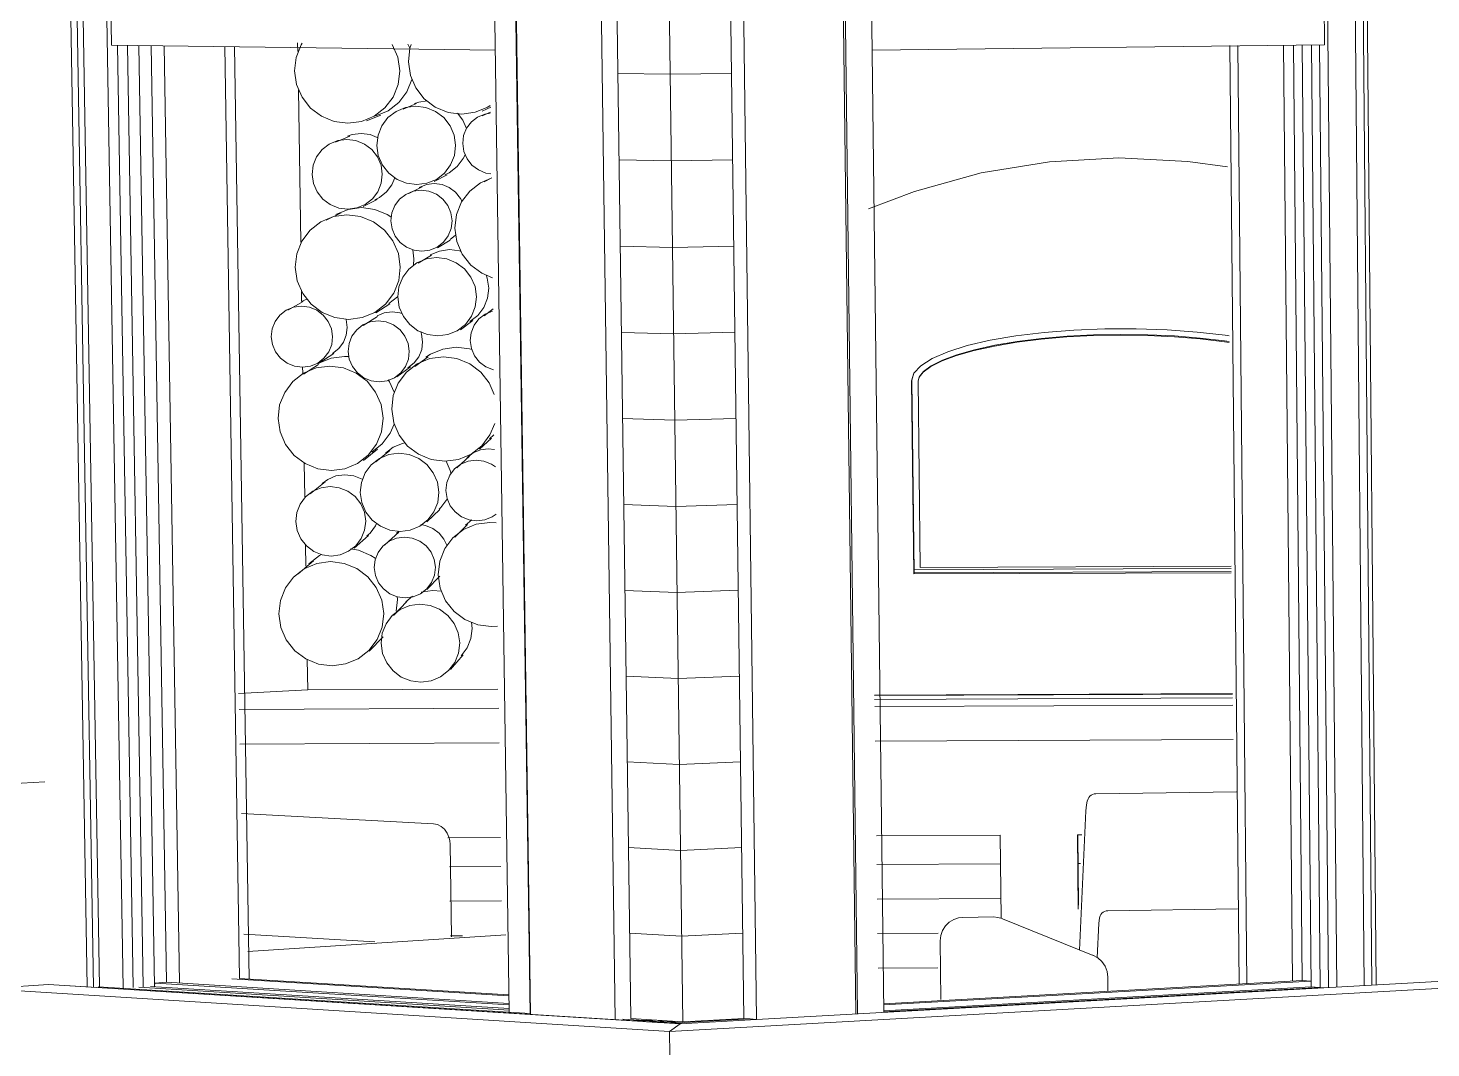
# Model space of a CAD drawing. Header units: inches. Extents: x 205 to 211, y -138 to -29.
# Drawn here: x 206.9374 to 207.0292, y -137.6327 to -137.566 of the extents above; entities that cross this region are included whole.
import ezdxf

# ---------------------------------------------------------------- set-up
doc = ezdxf.new("R2010")
doc.units = ezdxf.units.IN
doc.header["$MEASUREMENT"] = 0
for name, color, linetype, lineweight in [('A-GENM', 13, 'Continuous', 9), ('A-GLAZ', 151, 'Continuous', 13), ('A-PART', 2, 'Continuous', 9), ('A-WALL', 113, 'Continuous', 13), ('A-WALL-PATT', 111, 'Continuous', 13), ('I-FURN', 30, 'Continuous', 9), ('I-WALL', 2, 'Continuous', 13), ('L-SITE-WALL', 31, 'Continuous', 13), ('Q-CASE', 31, 'Continuous', 9)]:
    doc.layers.add(name, color=color, linetype=linetype, lineweight=lineweight)

# ---------------------------------------------------------------- blocks, each defined once
blk = doc.blocks.new('FP_77-Looking SouthWest')
at = {"layer": 'A-WALL-PATT', "lineweight": 9}
for p, q in [((-72.22565, -137.534935), (-72.222227, -137.534894)), ((-72.225573, -137.540622), (-72.222151, -137.540596)), ((-72.225496, -137.546302), (-72.222075, -137.546292)), ((-72.225419, -137.551977), (-72.222, -137.551981)), ((-72.225342, -137.557645), (-72.221924, -137.557664)), ((-72.225265, -137.563308), (-72.221849, -137.563342)), ((-72.225188, -137.568964), (-72.221773, -137.569013)), ((-72.225111, -137.574615), (-72.221698, -137.574679)), ((-72.225034, -137.580259), (-72.221623, -137.580338)), ((-72.224957, -137.585898), (-72.221548, -137.585991)), ((-72.224881, -137.59153), (-72.221473, -137.591638)), ((-72.224804, -137.597157), (-72.221398, -137.59728)), ((-72.224728, -137.602778), (-72.221323, -137.602915)), ((-72.224651, -137.608392), (-72.221248, -137.608545)), ((-72.224575, -137.614001), (-72.221174, -137.614168)), ((-72.224499, -137.619604), (-72.221099, -137.619785)), ((-72.224423, -137.625201), (-72.221025, -137.625397))]:
    blk.add_line(p, q, dxfattribs=at)
blk = doc.blocks.new('FP_78-Looking SouthWest')
at = {"layer": 'A-WALL-PATT', "lineweight": 9}
for p, q in [((-72.222226, -137.534894), (-72.218194, -137.534937)), ((-72.222151, -137.540596), (-72.218121, -137.540623)), ((-72.222075, -137.546292), (-72.218048, -137.546303)), ((-72.221999, -137.551981), (-72.217974, -137.551976)), ((-72.221924, -137.557664), (-72.217901, -137.557644)), ((-72.221849, -137.563342), (-72.217828, -137.563306)), ((-72.221773, -137.569013), (-72.217755, -137.568961)), ((-72.221698, -137.574679), (-72.217682, -137.574611)), ((-72.221623, -137.580338), (-72.21761, -137.580255)), ((-72.221548, -137.585991), (-72.217537, -137.585892)), ((-72.221473, -137.591638), (-72.217464, -137.591524)), ((-72.221398, -137.59728), (-72.217392, -137.59715)), ((-72.221323, -137.602915), (-72.217319, -137.60277)), ((-72.221248, -137.608545), (-72.217247, -137.608384)), ((-72.221174, -137.614168), (-72.217174, -137.613992)), ((-72.221099, -137.619785), (-72.217102, -137.619594)), ((-72.221024, -137.625397), (-72.21703, -137.62519))]:
    blk.add_line(p, q, dxfattribs=at)
blk = doc.blocks.new('FP_88-Looking SouthWest')
at = {"layer": 'A-WALL-PATT', "lineweight": 9}
for p, q in [((-72.192132, -137.601373), (-72.205834, -137.601423)), ((-72.185074, -137.601346), (-72.192132, -137.601373)), ((-72.192132, -137.601373), (-72.192132, -137.601373))]:
    blk.add_line(p, q, dxfattribs=at)
blk = doc.blocks.new('FP_91-Looking SouthWest')
at = {"layer": 'A-WALL-PATT', "lineweight": 9}
for p, q in [((-72.236206, -137.620852), (-72.232835, -137.620834)), ((-72.208256, -137.620709), (-72.20016, -137.620667)), ((-72.195105, -137.620641), (-72.194935, -137.620641)), ((-72.236175, -137.623114), (-72.232802, -137.623096)), ((-72.208228, -137.622967), (-72.200135, -137.622924)), ((-72.236143, -137.625376), (-72.235352, -137.625372)), ((-72.208201, -137.625224), (-72.204234, -137.625202)), ((-72.208174, -137.62748), (-72.204266, -137.627458))]:
    blk.add_line(p, q, dxfattribs=at)

msp = doc.modelspace()

# ---------------------------------------------------------------- linework, layer by layer
at = {"layer": 'A-GENM'}
for p, q in [((206.962251, -137.567038), (206.962372, -137.567314)), ((206.961939, -137.571293), (206.962818, -137.57094)), ((206.967667, -137.571177), (206.967111, -137.571427)), ((206.967591, -137.571108), (206.967454, -137.571149)), ((206.967479, -137.571161), (206.967629, -137.571068)), ((206.960468, -137.5717), (206.959548, -137.572066)), ((206.967105, -137.571738), (206.967655, -137.571487)), ((206.957504, -137.573454), (206.958459, -137.573064)), ((206.964815, -137.5756), (206.963971, -137.576034)), ((206.967246, -137.576058), (206.967733, -137.575791)), ((206.96231, -137.576824), (206.963183, -137.576377)), ((206.960239, -137.577207), (206.959315, -137.577668)), ((206.956911, -137.578556), (206.957875, -137.57808)), ((206.965367, -137.579548), (206.965005, -137.579819)), ((206.962571, -137.580497), (206.962635, -137.581097)), ((206.965018, -137.579869), (206.964177, -137.580376)), ((206.962635, -137.581097), (206.962614, -137.581513)), ((206.962926, -137.58137), (206.963788, -137.580847)), ((206.954394, -137.584447), (206.955401, -137.583871)), ((206.955297, -137.583881), (206.955647, -137.583721)), ((206.961068, -137.584036), (206.960159, -137.584614)), ((206.961567, -137.583586), (206.96099, -137.584012)), ((206.959332, -137.585457), (206.960255, -137.584864)), ((206.966497, -137.585131), (206.965682, -137.585727)), ((206.96723, -137.584815), (206.967833, -137.584371)), ((206.957397, -137.587275), (206.956425, -137.587909)), ((206.962701, -137.588133), (206.963566, -137.587496)), ((206.955416, -137.58864), (206.956405, -137.587995)), ((206.962416, -137.588164), (206.961531, -137.588812)), ((206.967726, -137.592813), (206.966933, -137.59354)), ((206.967869, -137.592596), (206.967581, -137.592855)), ((206.960265, -137.593539), (206.959344, -137.594279)), ((206.960156, -137.594364), (206.961064, -137.593622)), ((206.965459, -137.594751), (206.966277, -137.594003)), ((206.955849, -137.596459), (206.95683, -137.595682)), ((206.964329, -137.597495), (206.963478, -137.598303)), ((206.961509, -137.599042), (206.961672, -137.598895)), ((206.965325, -137.599288), (206.966145, -137.598464)), ((206.966015, -137.598512), (206.966432, -137.598155)), ((206.959671, -137.599179), (206.958739, -137.600015)), ((206.960749, -137.599801), (206.961647, -137.598968)), ((206.95507, -137.6017), (206.956064, -137.600836)), ((206.964345, -137.601838), (206.963494, -137.602719)), ((206.9613, -137.604415), (206.962188, -137.603505)), ((206.961562, -137.603384), (206.961486, -137.604142)), ((206.961552, -137.603177), (206.961562, -137.603384)), ((206.962111, -137.603519), (206.962555, -137.603162)), ((206.966407, -137.604849), (206.96645, -137.605277)), ((206.960626, -137.60581), (206.959711, -137.606759)), ((206.965858, -137.606989), (206.965033, -137.607958))]:
    msp.add_line(p, q, dxfattribs=at)
for points in [[(206.955328, -137.566982, 0), (206.955268, -137.567085, 0), (206.954937, -137.567913, 0), (206.954833, -137.568801, 0)], [(206.961714, -137.568791, 0), (206.961584, -137.567904, 0), (206.961228, -137.567077, 0)], [(206.962456, -137.567066, 0), (206.962382, -137.567314, 0), (206.962278, -137.568201, 0)], [(206.962278, -137.568201, 0), (206.962409, -137.569089, 0), (206.962764, -137.569915, 0), (206.963321, -137.570624, 0), (206.964041, -137.571167, 0), (206.964875, -137.571508, 0), (206.965766, -137.571624, 0), (206.966654, -137.571506, 0), (206.967477, -137.571162, 0)], [(206.954833, -137.568801, 0), (206.954964, -137.569688, 0), (206.955321, -137.570515, 0), (206.955879, -137.571224, 0), (206.9566, -137.571768, 0), (206.957435, -137.572109, 0), (206.958327, -137.572224, 0), (206.959215, -137.572106, 0), (206.96004, -137.571762, 0), (206.960744, -137.571217, 0), (206.961279, -137.570506, 0), (206.961611, -137.569679, 0), (206.961714, -137.568791, 0)], [(206.962496, -137.569352, 0), (206.962171, -137.570166, 0), (206.961644, -137.570864, 0), (206.960952, -137.571401, 0), (206.960141, -137.571739, 0)], [(206.96537, -137.573664, 0), (206.965272, -137.573, 0), (206.965006, -137.572381, 0), (206.964588, -137.571849, 0), (206.964048, -137.571442, 0), (206.963423, -137.571186, 0), (206.962754, -137.571099, 0), (206.962088, -137.571188, 0), (206.96147, -137.571446, 0), (206.960942, -137.571855, 0), (206.960541, -137.572388, 0), (206.960292, -137.573008, 0), (206.960214, -137.573673, 0)], [(206.962671, -137.570936, 0), (206.962966, -137.570836, 0), (206.963505, -137.570752, 0)], [(206.965497, -137.571562, 0), (206.965833, -137.572009, 0), (206.966068, -137.572526, 0)], [(206.967624, -137.571558, 0), (206.96729, -137.571618, 0), (206.96681, -137.571819, 0), (206.966399, -137.572137, 0), (206.966087, -137.572551, 0), (206.965894, -137.573033, 0), (206.965833, -137.57355, 0)], [(206.958306, -137.573072, 0), (206.958608, -137.572966, 0), (206.95919, -137.572889, 0), (206.959775, -137.572964, 0), (206.960246, -137.573147, 0)], [(206.960575, -137.575556, 0), (206.960488, -137.574965, 0), (206.96025, -137.574415, 0), (206.959879, -137.573942, 0), (206.959399, -137.57358, 0), (206.958842, -137.573353, 0), (206.958248, -137.573276, 0), (206.957656, -137.573355, 0), (206.957106, -137.573584, 0), (206.956637, -137.573948, 0), (206.95628, -137.574421, 0), (206.956059, -137.574973, 0), (206.95599, -137.575564, 0)], [(206.960214, -137.573673, 0), (206.960312, -137.574338, 0), (206.960579, -137.574957, 0), (206.960997, -137.575488, 0), (206.961537, -137.575895, 0), (206.962162, -137.576151, 0), (206.962831, -137.576237, 0), (206.963496, -137.576148, 0), (206.964114, -137.575891, 0), (206.964641, -137.575482, 0), (206.965043, -137.574949, 0), (206.965291, -137.574329, 0), (206.96537, -137.573664, 0)], [(206.965833, -137.57355, 0), (206.965909, -137.574067, 0), (206.966116, -137.574549, 0), (206.96644, -137.574962, 0), (206.96686, -137.575278, 0), (206.967346, -137.575477, 0), (206.967682, -137.575536, 0)], [(206.965995, -137.574279, 0), (206.96587, -137.574534, 0), (206.965475, -137.575057, 0), (206.964957, -137.575459, 0), (206.964661, -137.575606, 0)], [(206.95599, -137.575564, 0), (206.956077, -137.576155, 0), (206.956315, -137.576705, 0), (206.956686, -137.577177, 0), (206.957167, -137.577539, 0), (206.957723, -137.577766, 0), (206.958317, -137.577843, 0), (206.958909, -137.577764, 0), (206.959459, -137.577535, 0), (206.959928, -137.577171, 0), (206.960285, -137.576698, 0), (206.960505, -137.576147, 0), (206.960575, -137.575556, 0)], [(206.96139, -137.575783, 0), (206.961192, -137.576253, 0), (206.960841, -137.576718, 0), (206.96038, -137.577076, 0), (206.960078, -137.577222, 0)], [(206.967684, -137.575807, 0), (206.966995, -137.576111, 0), (206.966291, -137.576656, 0), (206.965756, -137.577366, 0), (206.965425, -137.578192, 0), (206.965321, -137.579078, 0)], [(206.96514, -137.578594, 0), (206.965064, -137.578078, 0), (206.964857, -137.577597, 0), (206.964533, -137.577184, 0), (206.964113, -137.576868, 0), (206.963627, -137.576669, 0), (206.963107, -137.576602, 0), (206.962589, -137.576671, 0), (206.962109, -137.576871, 0), (206.961699, -137.57719, 0), (206.961386, -137.577604, 0), (206.961193, -137.578086, 0), (206.961133, -137.578603, 0)], [(206.962986, -137.576424, 0), (206.963458, -137.576227, 0), (206.963967, -137.576159, 0), (206.964478, -137.576225, 0), (206.964956, -137.57642, 0), (206.965368, -137.576731, 0), (206.965687, -137.577137, 0), (206.965775, -137.577302, 0)], [(206.957523, -137.578194, 0), (206.958333, -137.577856, 0), (206.959206, -137.57774, 0), (206.960082, -137.577853, 0), (206.960902, -137.578187, 0), (206.961142, -137.578337, 0)], [(206.961752, -137.581625, 0), (206.961622, -137.580739, 0), (206.961267, -137.579915, 0), (206.96071, -137.579208, 0), (206.95999, -137.578665, 0), (206.959156, -137.578325, 0), (206.958264, -137.57821, 0), (206.957377, -137.578329, 0), (206.956553, -137.578672, 0), (206.955849, -137.579218, 0), (206.955313, -137.579928, 0), (206.954983, -137.580754, 0), (206.954879, -137.58164, 0)], [(206.961133, -137.578603, 0), (206.961209, -137.579119, 0), (206.961416, -137.5796, 0), (206.961741, -137.580013, 0), (206.96216, -137.580329, 0), (206.962647, -137.580527, 0), (206.963166, -137.580594, 0), (206.963684, -137.580525, 0), (206.964164, -137.580325, 0), (206.964574, -137.580007, 0), (206.964886, -137.579593, 0), (206.965079, -137.579111, 0), (206.96514, -137.578594, 0)], [(206.965321, -137.579078, 0), (206.965451, -137.579963, 0), (206.965806, -137.580787, 0), (206.966361, -137.581494, 0), (206.96708, -137.582036, 0), (206.967776, -137.582336, 0)], [(206.963703, -137.580831, 0), (206.96431, -137.580578, 0), (206.964964, -137.58049, 0), (206.965621, -137.580575, 0), (206.965711, -137.580601, 0)], [(206.966734, -137.583566, 0), (206.966637, -137.582903, 0), (206.966371, -137.582285, 0), (206.965954, -137.581755, 0), (206.965415, -137.581348, 0), (206.96479, -137.581094, 0), (206.964122, -137.581008, 0), (206.963457, -137.581096, 0), (206.962839, -137.581354, 0), (206.962312, -137.581763, 0), (206.961911, -137.582295, 0), (206.961663, -137.582914, 0), (206.961585, -137.583578, 0)], [(206.954879, -137.58164, 0), (206.95501, -137.582525, 0), (206.955367, -137.58335, 0), (206.955924, -137.584057, 0), (206.956644, -137.584599, 0), (206.957478, -137.584938, 0), (206.958369, -137.585052, 0), (206.959256, -137.584934, 0), (206.96008, -137.58459, 0), (206.960783, -137.584045, 0), (206.961318, -137.583335, 0), (206.961649, -137.58251, 0), (206.961752, -137.581625, 0)], [(206.96736, -137.582127, 0), (206.967436, -137.582354, 0), (206.967532, -137.583006, 0)], [(206.967532, -137.583006, 0), (206.967455, -137.583658, 0), (206.967211, -137.584267, 0), (206.966817, -137.584789, 0), (206.966298, -137.585191, 0)], [(206.957322, -137.586176, 0), (206.957246, -137.58566, 0), (206.957039, -137.585179, 0), (206.956714, -137.584767, 0), (206.956294, -137.584451, 0), (206.955807, -137.584253, 0), (206.955287, -137.584186, 0), (206.954769, -137.584256, 0), (206.954289, -137.584456, 0), (206.953878, -137.584774, 0), (206.953566, -137.585188, 0), (206.953373, -137.58567, 0), (206.953313, -137.586186, 0)], [(206.961585, -137.583578, 0), (206.961682, -137.584242, 0), (206.961949, -137.584859, 0), (206.962366, -137.585389, 0), (206.962905, -137.585795, 0), (206.96353, -137.58605, 0), (206.964198, -137.586135, 0), (206.964863, -137.586046, 0), (206.96548, -137.585789, 0), (206.966007, -137.58538, 0), (206.966408, -137.584848, 0), (206.966656, -137.584229, 0), (206.966734, -137.583566, 0)], [(206.958188, -137.585011, 0), (206.958204, -137.585064, 0), (206.958279, -137.585572, 0)], [(206.96234, -137.587136, 0), (206.962264, -137.58662, 0), (206.962057, -137.58614, 0), (206.961733, -137.585728, 0), (206.961313, -137.585412, 0), (206.960827, -137.585214, 0), (206.960307, -137.585147, 0), (206.95979, -137.585216, 0), (206.95931, -137.585417, 0), (206.9589, -137.585735, 0), (206.958587, -137.586149, 0), (206.958395, -137.58663, 0), (206.958334, -137.587146, 0)], [(206.960233, -137.584825, 0), (206.960705, -137.584628, 0), (206.961214, -137.58456, 0), (206.961725, -137.584626, 0), (206.961851, -137.584664, 0)], [(206.967784, -137.584507, 0), (206.967304, -137.584708, 0), (206.966894, -137.585025, 0), (206.966582, -137.585439, 0), (206.966389, -137.58592, 0), (206.966329, -137.586436, 0)], [(206.958279, -137.585572, 0), (206.95822, -137.586079, 0), (206.95803, -137.586552, 0), (206.957724, -137.586959, 0), (206.95732, -137.587272, 0)], [(206.963086, -137.585851, 0), (206.963138, -137.586008, 0), (206.963212, -137.586515, 0)], [(206.953313, -137.586186, 0), (206.95339, -137.586702, 0), (206.953598, -137.587183, 0), (206.953923, -137.587595, 0), (206.954343, -137.587911, 0), (206.954829, -137.588109, 0), (206.955349, -137.588175, 0), (206.955867, -137.588106, 0), (206.956347, -137.587905, 0), (206.956757, -137.587587, 0), (206.957069, -137.587174, 0), (206.957262, -137.586692, 0), (206.957322, -137.586176, 0)], [(206.963212, -137.586515, 0), (206.963153, -137.587023, 0), (206.962963, -137.587496, 0), (206.962656, -137.587902, 0), (206.962253, -137.588215, 0)], [(206.963431, -137.587518, 0), (206.963722, -137.587327, 0), (206.96453, -137.58699, 0), (206.965402, -137.586873, 0), (206.966277, -137.586985, 0), (206.966428, -137.587029, 0)], [(206.966329, -137.586436, 0), (206.966404, -137.586952, 0), (206.966611, -137.587432, 0), (206.966935, -137.587843, 0), (206.967354, -137.588159, 0), (206.96784, -137.588356, 0)], [(206.956353, -137.587962, 0), (206.956417, -137.587924, 0), (206.957226, -137.587586, 0), (206.958098, -137.58747, 0), (206.95836, -137.587479, 0)], [(206.958334, -137.587146, 0), (206.95841, -137.587662, 0), (206.958618, -137.588142, 0), (206.958943, -137.588554, 0), (206.959362, -137.58887, 0), (206.959848, -137.589067, 0), (206.960368, -137.589134, 0), (206.960885, -137.589064, 0), (206.961365, -137.588864, 0), (206.961775, -137.588546, 0), (206.962087, -137.588133, 0), (206.96228, -137.587652, 0), (206.96234, -137.587136, 0)], [(206.967898, -137.589955, 0), (206.967563, -137.589198, 0), (206.967008, -137.588493, 0), (206.96629, -137.587952, 0), (206.965457, -137.587613, 0), (206.964568, -137.587499, 0), (206.963681, -137.587618, 0), (206.962858, -137.587961, 0), (206.962156, -137.588506, 0), (206.961621, -137.589215, 0), (206.96129, -137.59004, 0), (206.961187, -137.590924, 0)], [(206.960624, -137.591512, 0), (206.960494, -137.590629, 0), (206.960138, -137.589806, 0), (206.959582, -137.5891, 0), (206.958863, -137.588559, 0), (206.958029, -137.58822, 0), (206.957138, -137.588106, 0), (206.956251, -137.588225, 0), (206.955428, -137.588569, 0), (206.954725, -137.589114, 0), (206.95419, -137.589823, 0), (206.953859, -137.590648, 0), (206.953756, -137.591533, 0)], [(206.960957, -137.588999, 0), (206.961047, -137.589141, 0), (206.961355, -137.589815, 0)], [(206.953756, -137.591533, 0), (206.953887, -137.592417, 0), (206.954243, -137.593239, 0), (206.9548, -137.593945, 0), (206.95552, -137.594485, 0), (206.956353, -137.594823, 0), (206.957243, -137.594937, 0), (206.95813, -137.594817, 0), (206.958953, -137.594474, 0), (206.959655, -137.593929, 0), (206.96019, -137.593221, 0), (206.96052, -137.592396, 0), (206.960624, -137.591512, 0)], [(206.961187, -137.590924, 0), (206.961317, -137.591807, 0), (206.961672, -137.592629, 0), (206.962228, -137.593335, 0), (206.962946, -137.593875, 0), (206.963779, -137.594213, 0), (206.964668, -137.594326, 0), (206.965554, -137.594207, 0), (206.966376, -137.593864, 0), (206.967078, -137.59332, 0), (206.967613, -137.592611, 0), (206.967926, -137.591853, 0)], [(206.961357, -137.591911, 0), (206.961098, -137.592498, 0), (206.960572, -137.593195, 0), (206.959881, -137.59373, 0)], [(206.96079, -137.593796, 0), (206.961285, -137.593418, 0), (206.961891, -137.593164, 0), (206.962056, -137.593126, 0)], [(206.964272, -137.596359, 0), (206.964175, -137.595697, 0), (206.963909, -137.595081, 0), (206.963492, -137.594553, 0), (206.962954, -137.594148, 0), (206.962329, -137.593894, 0), (206.961662, -137.593809, 0), (206.960997, -137.593898, 0), (206.96038, -137.594156, 0), (206.959854, -137.594564, 0), (206.959453, -137.595096, 0), (206.959205, -137.595714, 0), (206.959127, -137.596376, 0)], [(206.967969, -137.594687, 0), (206.967709, -137.594512, 0), (206.967224, -137.594315, 0), (206.966706, -137.594249, 0), (206.966189, -137.594318, 0), (206.96571, -137.594519, 0), (206.9653, -137.594836, 0), (206.964988, -137.595249, 0), (206.964795, -137.59573, 0), (206.964735, -137.596245, 0)], [(206.964754, -137.594328, 0), (206.965015, -137.594934, 0), (206.96506, -137.595115, 0)], [(206.966121, -137.594087, 0), (206.966524, -137.593775, 0), (206.966995, -137.593578, 0), (206.967503, -137.593509, 0), (206.967915, -137.593552, 0)], [(206.956636, -137.595786, 0), (206.957003, -137.595518, 0), (206.957542, -137.595293, 0), (206.958123, -137.595215, 0), (206.958707, -137.595289, 0), (206.959249, -137.595509, 0)], [(206.959487, -137.598251, 0), (206.9594, -137.597662, 0), (206.959163, -137.597115, 0), (206.958792, -137.596645, 0), (206.958313, -137.596285, 0), (206.957758, -137.59606, 0), (206.957164, -137.595984, 0), (206.956573, -137.596064, 0), (206.956025, -137.596293, 0), (206.955556, -137.596656, 0), (206.9552, -137.597128, 0), (206.95498, -137.597678, 0), (206.954911, -137.598266, 0)], [(206.959127, -137.596376, 0), (206.959225, -137.597038, 0), (206.959491, -137.597654, 0), (206.959908, -137.598183, 0), (206.960447, -137.598587, 0), (206.961072, -137.598841, 0), (206.961739, -137.598925, 0), (206.962403, -137.598836, 0), (206.963019, -137.598578, 0), (206.963546, -137.59817, 0), (206.963947, -137.597639, 0), (206.964195, -137.597021, 0), (206.964272, -137.596359, 0)], [(206.964791, -137.596843, 0), (206.964397, -137.597365, 0), (206.964286, -137.59747, 0)], [(206.964735, -137.596245, 0), (206.964811, -137.59676, 0), (206.965017, -137.597239, 0), (206.965341, -137.597649, 0), (206.96576, -137.597964, 0), (206.966245, -137.598161, 0), (206.966763, -137.598227, 0), (206.96728, -137.598157, 0), (206.967759, -137.597957, 0), (206.968011, -137.597782, 0)], [(206.954911, -137.598266, 0), (206.954998, -137.598855, 0), (206.955236, -137.599402, 0), (206.955607, -137.599872, 0), (206.956086, -137.600231, 0), (206.956641, -137.600457, 0), (206.957234, -137.600532, 0), (206.957825, -137.600452, 0), (206.958373, -137.600223, 0), (206.958841, -137.59986, 0), (206.959198, -137.599388, 0), (206.959418, -137.598839, 0), (206.959487, -137.598251, 0)], [(206.960202, -137.598405, 0), (206.960122, -137.598562, 0), (206.959772, -137.599026, 0), (206.959558, -137.599216, 0)], [(206.963084, -137.598473, 0), (206.963401, -137.598529, 0), (206.963878, -137.598723, 0), (206.96429, -137.599032, 0), (206.964608, -137.599436, 0), (206.964787, -137.599826, 0)], [(206.968015, -137.598354, 0), (206.967601, -137.59833, 0), (206.966716, -137.59845, 0), (206.965894, -137.598793, 0), (206.965193, -137.599337, 0), (206.964658, -137.600045, 0), (206.964328, -137.600868, 0), (206.964224, -137.60175, 0)], [(206.964044, -137.601269, 0), (206.963968, -137.600755, 0), (206.963761, -137.600276, 0), (206.963437, -137.599866, 0), (206.963019, -137.599551, 0), (206.962533, -137.599354, 0), (206.962015, -137.599288, 0), (206.961498, -137.599358, 0), (206.961018, -137.599558, 0), (206.960609, -137.599876, 0), (206.960297, -137.600289, 0), (206.960105, -137.600769, 0), (206.960044, -137.601284, 0)], [(206.955769, -137.601037, 0), (206.95646, -137.600501, 0), (206.956601, -137.600424, 0)], [(206.958493, -137.600064, 0), (206.959014, -137.600157, 0), (206.959833, -137.600489, 0), (206.960114, -137.600667, 0)], [(206.960663, -137.604292, 0), (206.960533, -137.603411, 0), (206.960178, -137.602591, 0), (206.959622, -137.601887, 0), (206.958904, -137.601348, 0), (206.958071, -137.601011, 0), (206.957182, -137.600898, 0), (206.956295, -137.601017, 0), (206.955473, -137.601361, 0), (206.954771, -137.601905, 0), (206.954236, -137.602613, 0), (206.953907, -137.603437, 0), (206.953803, -137.604319, 0)], [(206.960044, -137.601284, 0), (206.96012, -137.601798, 0), (206.960327, -137.602277, 0), (206.960651, -137.602687, 0), (206.96107, -137.603002, 0), (206.961555, -137.603198, 0), (206.962074, -137.603264, 0), (206.962591, -137.603194, 0), (206.96307, -137.602994, 0), (206.963479, -137.602677, 0), (206.963791, -137.602264, 0), (206.963983, -137.601784, 0), (206.964044, -137.601269, 0)], [(206.964224, -137.60175, 0), (206.964354, -137.602631, 0), (206.964708, -137.603452, 0), (206.965263, -137.604155, 0), (206.965981, -137.604693, 0), (206.966812, -137.60503, 0), (206.9677, -137.605142, 0), (206.968112, -137.605115, 0)], [(206.963124, -137.602897, 0), (206.963234, -137.602865, 0), (206.963887, -137.602776, 0), (206.964425, -137.602832, 0)], [(206.953803, -137.604319, 0), (206.953934, -137.605201, 0), (206.95429, -137.606021, 0), (206.954846, -137.606724, 0), (206.955565, -137.607263, 0), (206.956397, -137.607599, 0), (206.957287, -137.607712, 0), (206.958172, -137.607592, 0), (206.958994, -137.607248, 0), (206.959695, -137.606705, 0), (206.960229, -137.605997, 0), (206.96056, -137.605174, 0), (206.960663, -137.604292, 0)], [(206.965635, -137.606218, 0), (206.965538, -137.605557, 0), (206.965272, -137.604942, 0), (206.964856, -137.604415, 0), (206.964318, -137.604011, 0), (206.963695, -137.603759, 0), (206.963028, -137.603674, 0), (206.962364, -137.603764, 0), (206.961748, -137.604021, 0), (206.961222, -137.604429, 0), (206.960821, -137.60496, 0), (206.960573, -137.605577, 0), (206.960496, -137.606238, 0)], [(206.96645, -137.605277, 0), (206.966373, -137.605927, 0), (206.96613, -137.606534, 0), (206.965736, -137.607055, 0)], [(206.960496, -137.606238, 0), (206.960593, -137.606899, 0), (206.96086, -137.607514, 0), (206.961276, -137.608041, 0), (206.961814, -137.608444, 0), (206.962438, -137.608696, 0), (206.963104, -137.608781, 0), (206.963768, -137.608691, 0), (206.964383, -137.608433, 0), (206.964909, -137.608025, 0), (206.96531, -137.607495, 0), (206.965557, -137.606879, 0), (206.965635, -137.606218, 0)]]:
    msp.add_polyline3d(points, dxfattribs=at)
at = {"layer": 'A-GLAZ', "lineweight": 9}
for p, q in [((206.985045, -137.630848), (206.983719, -137.527446)), ((207.025303, -137.628601), (207.024396, -137.528091)), ((206.974448, -137.532429), (206.975797, -137.630864)), ((206.941268, -137.62872), (206.939655, -137.533603)), ((206.96886, -137.533665), (206.970237, -137.630518)), ((206.968887, -137.533215), (206.97027, -137.630521)), ((206.99154, -137.630486), (206.990352, -137.533223)), ((206.991649, -137.630458), (206.990468, -137.533672)), ((207.024716, -137.533632), (207.025571, -137.628586)), ((206.941677, -137.628746), (206.940075, -137.534037)), ((206.940491, -137.534299), (206.942084, -137.628705)), ((207.024796, -137.628629), (207.02394, -137.534327)), ((206.943614, -137.6288), (206.94207, -137.536533)), ((206.967522, -137.536255), (206.968872, -137.630367)), ((206.993368, -137.630383), (206.992235, -137.536262)), ((207.022151, -137.536556), (207.023003, -137.628729)), ((206.943257, -137.567122), (206.944285, -137.628756)), ((206.943257, -137.567122), (206.944285, -137.628756)), ((206.944285, -137.628756), (206.943257, -137.567122)), ((206.944928, -137.628713), (206.943905, -137.567129)), ((206.944651, -137.567137), (206.945669, -137.628697)), ((206.945453, -137.567145), (206.946462, -137.628413)), ((206.94631, -137.567153), (206.947314, -137.628439)), ((206.950263, -137.567194), (206.951239, -137.628162)), ((206.951239, -137.628162), (206.950263, -137.567194)), ((206.950901, -137.5672), (206.951874, -137.6282)), ((207.016609, -137.628517), (207.016005, -137.567144)), ((207.017128, -137.628489), (207.016527, -137.567139)), ((207.016527, -137.567139), (207.017128, -137.628489)), ((207.02011, -137.628324), (207.019528, -137.567114)), ((207.020746, -137.628295), (207.020167, -137.567109)), ((207.02132, -137.628714), (207.020741, -137.567104)), ((207.021351, -137.567099), (207.021928, -137.628761)), ((207.022454, -137.628759), (207.021881, -137.567094)), ((207.022454, -137.628759), (207.021881, -137.567094)), ((207.021881, -137.567094), (207.022454, -137.628759)), ((206.993354, -137.629813), (207.020746, -137.628295)), ((207.020746, -137.628295), (207.021316, -137.628339)), ((206.945666, -137.628529), (206.945711, -137.628462)), ((206.945711, -137.628462), (206.946462, -137.628413)), ((206.945711, -137.628462), (206.968857, -137.629889)), ((206.946462, -137.628413), (206.968853, -137.629792)), ((206.993357, -137.629896), (207.021316, -137.628345)), ((206.993362, -137.630272), (207.02132, -137.628714)), ((207.021928, -137.628761), (206.993365, -137.630355)), ((207.022131, -137.628776), (207.02132, -137.628714)), ((207.022131, -137.628776), (207.021928, -137.628761))]:
    msp.add_line(p, q, dxfattribs=at)
at = {"layer": 'A-GLAZ'}
for p, q in [((206.942823, -137.564361), (206.942869, -137.567118)), ((207.022199, -137.567091), (207.022173, -137.564338)), ((206.942869, -137.567118), (206.967968, -137.567451)), ((206.99261, -137.567444), (207.022199, -137.567091))]:
    msp.add_line(p, q, dxfattribs=at)
at = {"layer": 'A-PART'}
for p, q in [((206.950732, -137.628196), (206.968828, -137.629303)), ((206.93873, -137.628563), (206.979558, -137.631097)), ((206.970235, -137.630451), (206.941998, -137.6287)), ((206.941998, -137.6287), (206.970235, -137.630451)), ((206.944642, -137.628732), (206.968867, -137.630232)), ((206.945412, -137.628681), (206.968863, -137.630131)), ((206.971774, -137.630614), (206.971291, -137.630584)), ((206.977116, -137.630945), (206.971774, -137.630614)), ((206.979155, -137.631004), (206.97631, -137.630828)), ((206.97631, -137.630828), (206.980134, -137.631065)), ((206.977116, -137.630945), (206.978266, -137.630882)), ((206.978266, -137.630882), (206.977116, -137.630945)), ((206.977847, -137.630991), (206.977116, -137.630945)), ((206.977847, -137.630991), (206.978998, -137.630927)), ((206.978998, -137.630927), (206.977847, -137.630991)), ((206.97858, -137.631036), (206.977847, -137.630991)), ((206.979731, -137.630972), (206.97858, -137.631036)), ((206.97858, -137.631036), (206.979731, -137.630972)), ((206.979558, -137.631097), (206.97858, -137.631036)), ((206.979155, -137.631004), (206.979731, -137.630972)), ((206.984629, -137.630814), (206.979558, -137.631097)), ((206.979558, -137.631097), (206.984629, -137.630814)), ((206.979558, -137.631097), (206.980134, -137.631065)), ((206.985046, -137.630848), (206.980048, -137.631127)), ((206.984212, -137.63078), (206.984629, -137.630814)), ((206.984629, -137.630814), (206.985045, -137.630848)), ((206.980048, -137.631127), (206.979558, -137.631097))]:
    msp.add_line(p, q, dxfattribs=at)
at = {"layer": 'A-WALL'}
for p, q in [((206.984212, -137.63078), (206.982878, -137.527429)), ((206.975485, -137.532445), (206.976823, -137.630792)), ((206.98022, -137.631003), (206.97891, -137.53239)), ((206.995337, -137.588572), (206.995219, -137.589025)), ((206.995717, -137.588855), (206.995742, -137.588801)), ((206.995342, -137.601701), (206.995193, -137.589079)), ((206.995219, -137.589025), (206.995368, -137.60163)), ((206.995617, -137.589078), (206.995761, -137.601277)), ((207.016101, -137.601624), (206.995342, -137.601701)), ((206.995368, -137.60163), (206.995342, -137.601701)), ((206.995368, -137.60163), (207.016098, -137.601553)), ((206.995761, -137.601277), (207.016096, -137.601202)), ((206.992771, -137.609622), (207.016178, -137.609521)), ((207.01618, -137.60956), (206.992772, -137.609661)), ((206.964862, -137.618967), (206.96831, -137.61895)), ((206.992893, -137.618828), (207.00099, -137.618787)), ((207.00099, -137.618787), (207.001051, -137.624213)), ((207.006046, -137.618762), (207.00632, -137.618761)), ((207.006098, -137.623632), (207.006046, -137.618762)), ((207.006058, -137.618758), (207.006108, -137.623377)), ((206.976823, -137.630792), (206.98022, -137.631003)), ((206.984212, -137.63078), (206.98022, -137.631003))]:
    msp.add_line(p, q, dxfattribs=at)
for points in [[(206.992372, -137.577819, 0), (206.995394, -137.576675, 0), (206.999754, -137.575469, 0), (207.00422, -137.574737, 0), (207.00874, -137.574487, 0), (207.013263, -137.574721, 0), (207.015849, -137.575075, 0)], [(206.995193, -137.589079, 0), (206.99534, -137.588574, 0), (206.99579, -137.588079, 0), (206.996534, -137.587606, 0), (206.997554, -137.587165, 0), (206.998827, -137.586766, 0), (207.000326, -137.586417, 0), (207.002016, -137.586128, 0), (207.003859, -137.585904, 0), (207.005814, -137.585749, 0), (207.007838, -137.585669, 0), (207.009885, -137.585664, 0), (207.011909, -137.585734, 0), (207.013865, -137.585878, 0), (207.01571, -137.586092, 0), (207.015957, -137.586128, 0)], [(207.015962, -137.586555, 0), (207.015654, -137.586511, 0), (207.014064, -137.586322, 0), (207.012382, -137.586185, 0), (207.01064, -137.586104, 0), (207.008866, -137.58608, 0), (207.007092, -137.586113, 0), (207.00535, -137.586203, 0), (207.003669, -137.586349, 0), (207.00208, -137.586547, 0), (207.000611, -137.586794, 0), (206.999289, -137.587084, 0), (206.998138, -137.587412, 0), (206.997182, -137.587769, 0), (206.996444, -137.588143, 0), (206.995941, -137.588511, 0), (206.995682, -137.588834, 0), (206.995617, -137.589078, 0)], [(206.995707, -137.588781, 0), (206.995967, -137.588458, 0), (206.996468, -137.58809, 0), (206.997206, -137.587717, 0), (206.99816, -137.587361, 0), (206.999309, -137.587033, 0), (207.00063, -137.586743, 0), (207.002097, -137.586497, 0), (207.003684, -137.586299, 0), (207.005362, -137.586154, 0), (207.007102, -137.586063, 0), (207.008873, -137.58603, 0), (207.010644, -137.586054, 0), (207.012385, -137.586135, 0), (207.014064, -137.586272, 0), (207.015652, -137.586461, 0), (207.01596, -137.586505, 0)]]:
    msp.add_polyline3d(points, dxfattribs=at)
at = {"layer": 'I-FURN'}
for p, q in [((207.007234, -137.616078), (207.016438, -137.615955)), ((207.006184, -137.626306), (207.006595, -137.617197)), ((206.951372, -137.61738), (206.96392, -137.618041)), ((206.965003, -137.619378), (206.965092, -137.625445)), ((207.008019, -137.623736), (207.01652, -137.62361)), ((206.998546, -137.624171), (207.000544, -137.624141)), ((207.001138, -137.624256), (207.007068, -137.626655)), ((207.007341, -137.626816), (207.007445, -137.62454)), ((206.951506, -137.62526), (206.960093, -137.625765)), ((206.951784, -137.626393), (206.968655, -137.625306)), ((206.997108, -137.629537), (206.997064, -137.625696)), ((207.008027, -137.628073), (207.008036, -137.628965))]:
    msp.add_line(p, q, dxfattribs=at)
for points in [[(207.007234, -137.616078, 0), (207.007128, -137.61609, 0), (207.007028, -137.616121, 0), (207.006935, -137.616172, 0), (207.006854, -137.616239, 0), (207.006787, -137.61632, 0), (207.006736, -137.616405, 0), (207.006674, -137.616574, 0), (207.006627, -137.616815, 0), (207.006607, -137.617003, 0), (207.006595, -137.617197, 0)], [(206.963919, -137.61804, 0), (206.964184, -137.618091, 0), (206.96443, -137.618213, 0), (206.964645, -137.618402, 0), (206.96482, -137.618652, 0), (206.964942, -137.618956, 0), (206.964987, -137.61917, 0), (206.965003, -137.619378, 0)], [(207.008019, -137.623736, 0), (207.007914, -137.623748, 0), (207.007814, -137.623781, 0), (207.007722, -137.623832, 0), (207.007643, -137.6239, 0), (207.007577, -137.623983, 0), (207.007534, -137.624062, 0), (207.007485, -137.624206, 0), (207.007456, -137.624384, 0), (207.007445, -137.62454, 0)], [(206.997064, -137.625696, 0), (206.9971, -137.625347, 0), (206.997217, -137.625016, 0), (206.997407, -137.62472, 0), (206.99766, -137.624477, 0), (206.997962, -137.624299, 0), (206.998253, -137.624204, 0), (206.998546, -137.624171, 0)], [(207.001128, -137.62425, 0), (207.000835, -137.624165, 0), (207.000544, -137.624141, 0)], [(207.007057, -137.62665, 0), (207.007373, -137.626823, 0), (207.007641, -137.627064, 0), (207.007845, -137.627361, 0), (207.007976, -137.627697, 0), (207.008027, -137.628073, 0)]]:
    msp.add_polyline3d(points, dxfattribs=at)
at = {"layer": 'I-WALL'}
for p, q in [((206.955034, -137.56696), (206.955043, -137.567532)), ((206.955082, -137.570043), (206.955237, -137.580006)), ((206.955287, -137.583226), (206.955297, -137.583863)), ((206.955364, -137.588147), (206.95537, -137.588565)), ((206.955462, -137.594448), (206.955496, -137.596669)), ((206.955545, -137.599821), (206.955566, -137.601183)), ((206.955662, -137.607299), (206.955693, -137.609289))]:
    msp.add_line(p, q, dxfattribs=at)
at = {"layer": 'L-SITE-WALL'}
for p, q in [((206.934879, -137.615497), (206.938502, -137.6153)), ((206.985046, -137.630848), (207.182767, -137.619811)), ((206.979354, -137.631631), (207.183256, -137.620183)), ((206.951239, -137.628162), (206.968826, -137.629237)), ((206.934594, -137.628834), (206.93873, -137.628563)), ((206.979354, -137.631631), (206.934594, -137.628834)), ((206.93873, -137.628563), (206.980048, -137.631127)), ((206.980048, -137.631127), (206.985046, -137.630848)), ((206.985045, -137.630848), (206.984212, -137.63078)), ((206.980048, -137.631127), (206.979354, -137.631631)), ((206.979467, -137.640093), (206.979354, -137.631631))]:
    msp.add_line(p, q, dxfattribs=at)
at = {"layer": 'Q-CASE'}
for p, q in [((206.955693, -137.609289), (206.951171, -137.609516)), ((206.968135, -137.609236), (206.955693, -137.609289)), ((207.016182, -137.609813), (206.992775, -137.609915)), ((206.951221, -137.61056), (206.96819, -137.610486)), ((206.992792, -137.610379), (207.016196, -137.610277)), ((207.016218, -137.61254), (206.99282, -137.612646)), ((206.968222, -137.612757), (206.951257, -137.612834))]:
    msp.add_line(p, q, dxfattribs=at)

# ---------------------------------------------------------------- block references
at = {"layer": 'A-WALL', "lineweight": 9}
for name in ['FP_77-Looking SouthWest', 'FP_78-Looking SouthWest', 'FP_88-Looking SouthWest', 'FP_91-Looking SouthWest']:
    msp.add_blockref(name, (279.20117, 0), dxfattribs=at)

doc.saveas('drawing.dxf')
